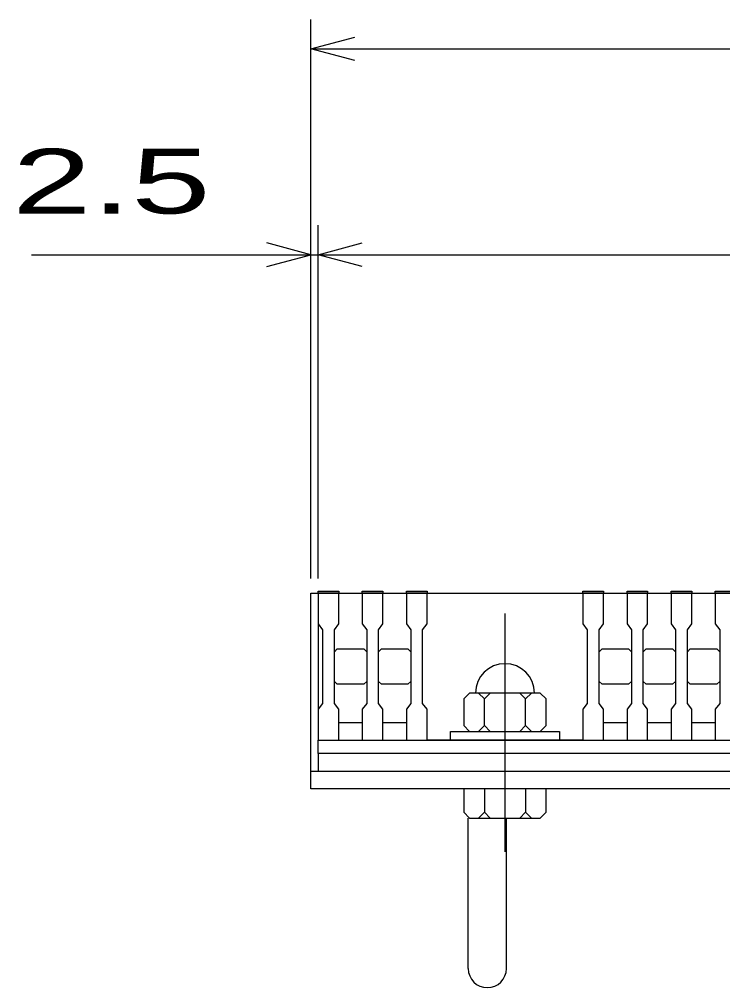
# Model space of a CAD drawing. Units: millimetres, scale not verified. Extents: x -1820 to 1731, y -1282 to 1054.
# Drawn here: x -1454.1 to -1215, y -776.1 to -447 of the extents above; entities that cross this region are included whole.
import ezdxf
from ezdxf.enums import TextEntityAlignment as Align

# ---------------------------------------------------------------- set-up
doc = ezdxf.new("R2010")
doc.units = ezdxf.units.MM
doc.header["$LTSCALE"] = 10
doc.linetypes.add('CHAIN', pattern=[18.5, 12, -1.5, 3.5, -1.5])
for name, color, linetype, lineweight in [('16', 3, 'Continuous', 25), ('19', 6, 'Continuous', 25), ('22', 2, 'Continuous', 25)]:
    doc.layers.add(name, color=color, linetype=linetype, lineweight=lineweight)
doc.styles.add('ベクトル', font='')
doc.styles.get('ベクトル').set_extended_font_data('ベクトル')

msp = doc.modelspace()

# ---------------------------------------------------------------- linework, layer by layer
at = {"layer": '16'}
for p, q in [((-1352.5, -642), (-1352.5, -641.3)), ((-1352.5, -641.3), (-1345.5, -641.3)), ((-1345.5, -641.3), (-1345.5, -642)), ((-1337.5, -642), (-1337.5, -641.3)), ((-1337.5, -641.3), (-1330.5, -641.3)), ((-1330.5, -641.3), (-1330.5, -642)), ((-1322.5, -642), (-1322.5, -641.3)), ((-1322.5, -641.3), (-1315.5, -641.3)), ((-1315.5, -641.3), (-1315.5, -642)), ((-1262.5, -642), (-1262.5, -641.3)), ((-1262.5, -641.3), (-1255.5, -641.3)), ((-1255.5, -641.3), (-1255.5, -642)), ((-1247.5, -642), (-1247.5, -641.3)), ((-1247.5, -641.3), (-1240.5, -641.3)), ((-1240.5, -641.3), (-1240.5, -642)), ((-1232.5, -642), (-1232.5, -641.3)), ((-1232.5, -641.3), (-1225.5, -641.3)), ((-1225.5, -641.3), (-1225.5, -642)), ((-1217.5, -642), (-1217.5, -641.3)), ((-1217.5, -641.3), (-1210.5, -641.3)), ((-1352.5, -642), (-1352.5, -652.5)), ((-1345.5, -642), (-1352.5, -642)), ((-1352.5, -642), (-1352.5, -686)), ((-1352.5, -642), (-852.5, -642)), ((-1345.5, -652.5), (-1345.5, -642)), ((-1337.5, -642), (-1337.5, -652.5)), ((-1330.5, -642), (-1337.5, -642)), ((-1330.5, -652.5), (-1330.5, -642)), ((-1322.5, -642), (-1322.5, -652.5)), ((-1315.5, -642), (-1322.5, -642)), ((-1315.5, -652.5), (-1315.5, -642)), ((-1315.5, -642), (-1262.5, -642)), ((-1262.5, -642), (-1262.5, -652.5)), ((-1255.5, -642), (-1262.5, -642)), ((-1255.5, -652.5), (-1255.5, -642)), ((-1247.5, -642), (-1247.5, -652.5)), ((-1240.5, -642), (-1247.5, -642)), ((-1240.5, -652.5), (-1240.5, -642)), ((-1232.5, -642), (-1232.5, -652.5)), ((-1225.5, -642), (-1232.5, -642)), ((-1225.5, -652.5), (-1225.5, -642)), ((-1217.5, -642), (-1217.5, -652.5)), ((-1210.5, -642), (-1217.5, -642)), ((-1352.5, -652.5), (-1351, -654.5)), ((-1351, -654.5), (-1351, -679.5)), ((-1347, -654.5), (-1345.5, -652.5)), ((-1347, -679.5), (-1347, -654.5)), ((-1337.5, -652.5), (-1336, -654.5)), ((-1336, -654.5), (-1336, -679.5)), ((-1332, -654.5), (-1330.5, -652.5)), ((-1332, -679.5), (-1332, -654.5)), ((-1322.5, -652.5), (-1321, -654.5)), ((-1321, -654.5), (-1321, -679.5)), ((-1317, -654.5), (-1315.5, -652.5)), ((-1317, -679.5), (-1317, -654.5)), ((-1262.5, -652.5), (-1261, -654.5)), ((-1261, -654.5), (-1261, -679.5)), ((-1257, -654.5), (-1255.5, -652.5)), ((-1257, -679.5), (-1257, -654.5)), ((-1247.5, -652.5), (-1246, -654.5)), ((-1246, -654.5), (-1246, -679.5)), ((-1242, -654.5), (-1240.5, -652.5)), ((-1242, -679.5), (-1242, -654.5)), ((-1232.5, -652.5), (-1231, -654.5)), ((-1231, -654.5), (-1231, -679.5)), ((-1227, -654.5), (-1225.5, -652.5)), ((-1227, -679.5), (-1227, -654.5)), ((-1217.5, -652.5), (-1216, -654.5)), ((-1216, -654.5), (-1216, -679.5)), ((-1347, -662), (-1346, -661)), ((-1346, -661), (-1337, -661)), ((-1337, -661), (-1336, -662)), ((-1332, -662), (-1331, -661)), ((-1331, -661), (-1322, -661)), ((-1322, -661), (-1321, -662)), ((-1257, -662), (-1256, -661)), ((-1256, -661), (-1247, -661)), ((-1247, -661), (-1246, -662)), ((-1242, -662), (-1241, -661)), ((-1241, -661), (-1232, -661)), ((-1232, -661), (-1231, -662)), ((-1227, -662), (-1226, -661)), ((-1226, -661), (-1217, -661)), ((-1217, -661), (-1216, -662)), ((-1346, -673), (-1347, -672)), ((-1337, -673), (-1346, -673)), ((-1336, -672), (-1337, -673)), ((-1331, -673), (-1332, -672)), ((-1322, -673), (-1331, -673)), ((-1321, -672), (-1322, -673)), ((-1256, -673), (-1257, -672)), ((-1247, -673), (-1256, -673)), ((-1246, -672), (-1247, -673)), ((-1241, -673), (-1242, -672)), ((-1232, -673), (-1241, -673)), ((-1231, -672), (-1232, -673)), ((-1226, -673), (-1227, -672)), ((-1217, -673), (-1226, -673)), ((-1216, -672), (-1217, -673)), ((-1301, -676), (-1303, -678)), ((-1277, -676), (-1301, -676)), ((-1296, -678), (-1298, -676)), ((-1294, -676), (-1296, -678)), ((-1282, -678), (-1284, -676)), ((-1280, -676), (-1282, -678)), ((-1275, -678), (-1277, -676)), ((-1351, -679.5), (-1352.5, -681.5)), ((-1345.5, -681.5), (-1347, -679.5)), ((-1336, -679.5), (-1337.5, -681.5)), ((-1330.5, -681.5), (-1332, -679.5)), ((-1321, -679.5), (-1322.5, -681.5)), ((-1315.5, -681.5), (-1317, -679.5)), ((-1303, -678), (-1303, -687)), ((-1296, -687), (-1296, -678)), ((-1282, -687), (-1282, -678)), ((-1275, -687), (-1275, -678)), ((-1261, -679.5), (-1262.5, -681.5)), ((-1255.5, -681.5), (-1257, -679.5)), ((-1246, -679.5), (-1247.5, -681.5)), ((-1240.5, -681.5), (-1242, -679.5)), ((-1231, -679.5), (-1232.5, -681.5)), ((-1225.5, -681.5), (-1227, -679.5)), ((-1216, -679.5), (-1217.5, -681.5)), ((-1352.5, -681.5), (-1352.5, -692)), ((-1345.5, -692), (-1345.5, -681.5)), ((-1337.5, -681.5), (-1337.5, -692)), ((-1330.5, -692), (-1330.5, -681.5)), ((-1322.5, -681.5), (-1322.5, -692)), ((-1315.5, -692), (-1315.5, -681.5)), ((-1262.5, -681.5), (-1262.5, -692)), ((-1255.5, -692), (-1255.5, -681.5)), ((-1247.5, -681.5), (-1247.5, -692)), ((-1240.5, -692), (-1240.5, -681.5)), ((-1232.5, -681.5), (-1232.5, -692)), ((-1225.5, -692), (-1225.5, -681.5)), ((-1217.5, -681.5), (-1217.5, -692)), ((-1345.5, -686), (-1337.5, -686)), ((-1330.5, -686), (-1322.5, -686)), ((-1303, -687), (-1301, -689)), ((-1298, -689), (-1296, -687)), ((-1296, -687), (-1294, -689)), ((-1284, -689), (-1282, -687)), ((-1282, -687), (-1280, -689)), ((-1277, -689), (-1275, -687)), ((-1255.5, -686), (-1247.5, -686)), ((-1240.5, -686), (-1232.5, -686)), ((-1225.5, -686), (-1217.5, -686)), ((-1307.5, -692), (-1307.5, -689)), ((-1307.5, -689), (-1270.5, -689)), ((-1270.5, -689), (-1270.5, -692)), ((-1352.5, -692), (-1345.5, -692)), ((-1352.5, -692), (-852.5, -692)), ((-1352.5, -696.5), (-1352.5, -692)), ((-1337.5, -692), (-1330.5, -692)), ((-1322.5, -692), (-1315.5, -692)), ((-1262.5, -692), (-1315.5, -692)), ((-1270.5, -692), (-1307.5, -692)), ((-1262.5, -692), (-1255.5, -692)), ((-1247.5, -692), (-1240.5, -692)), ((-1232.5, -692), (-1225.5, -692)), ((-1217.5, -692), (-1210.5, -692)), ((-852.5, -696.5), (-1352.5, -696.5)), ((-1352.5, -696.5), (-1352.5, -702.5)), ((-1352.5, -702.5), (-852.5, -702.5))]:
    msp.add_line(p, q, dxfattribs=at)
at = {"layer": '16', "linetype": 'CHAIN'}
msp.add_line((-1289, -649), (-1289, -730), dxfattribs=at)
at = {"layer": '16'}
msp.add_arc((-1289, -676), 10, 0, 180, dxfattribs=at)
at = {"layer": '19'}
for p, q in [((-1355, -702.5), (-1355, -642)), ((-1355, -642), (-1352.5, -642)), ((-1355, -702.5), (-345, -702.5)), ((-1355, -708.5), (-1355, -702.5)), ((-345, -708.5), (-1355, -708.5)), ((-1303, -708.5), (-1303, -716.5)), ((-1275, -708.5), (-1303, -708.5)), ((-1296, -708.5), (-1296, -716.5)), ((-1282, -708.5), (-1282, -716.5)), ((-1275, -716.5), (-1275, -708.5)), ((-1303, -716.5), (-1301, -718.5)), ((-1296, -716.5), (-1298, -718.5)), ((-1294, -718.5), (-1296, -716.5)), ((-1282, -716.5), (-1284, -718.5)), ((-1280, -718.5), (-1282, -716.5)), ((-1277, -718.5), (-1275, -716.5)), ((-1301.5, -769.61), (-1301.5, -718.5)), ((-1301, -718.5), (-1277, -718.5)), ((-1288.5, -769.61), (-1288.5, -718.5))]:
    msp.add_line(p, q, dxfattribs=at)
msp.add_arc((-1295, -769.61), 6.5, 180, 0, dxfattribs=at)
at = {"layer": '22', "color": 4}
for p, q in [((-1355, -637), (-1355, -447)), ((-1355, -457), (-1340, -453)), ((-1340, -461), (-1355, -457)), ((-1355, -457), (-345, -457)), ((-1355, -637), (-1355, -517)), ((-1352.5, -637), (-1352.5, -517)), ((-1355, -527), (-1370, -523)), ((-1352.5, -527), (-1337.5, -523)), ((-1450, -527), (-1355, -527)), ((-1370, -531), (-1355, -527)), ((-1355, -527), (-1352.5, -527)), ((-1337.5, -531), (-1352.5, -527)), ((-1352.5, -527), (-852.5, -527))]:
    msp.add_line(p, q, dxfattribs=at)

# ---------------------------------------------------------------- texts
at = {"layer": '22', "style": 'ベクトル', "width": 1.65}
msp.add_text(' 2.5 ', height=21.99, dxfattribs=at).set_placement((-1470, -502), align=Align.MIDDLE_LEFT)

doc.saveas('drawing.dxf')
